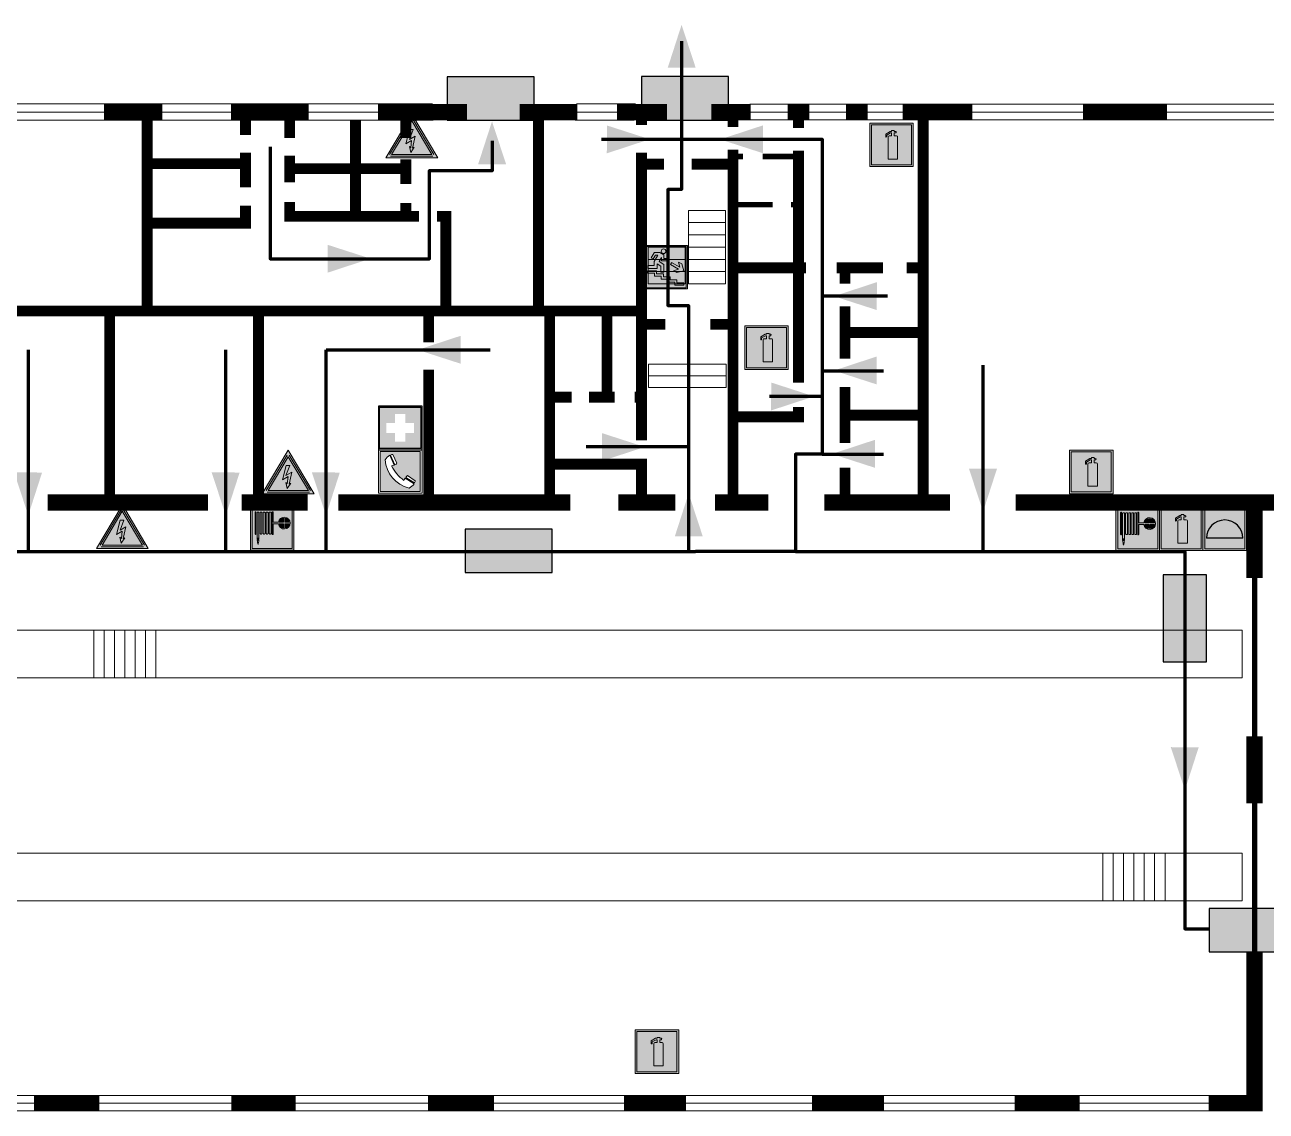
# Model space of a CAD drawing. Header units: millimetres. Extents: x 13114 to 67229, y 22859 to 38520.
# Drawn here: x 33638.7 to 33867, y 25494.8 to 25694.6 of the extents above; entities that cross this region are included whole.
import ezdxf

# ---------------------------------------------------------------- set-up
doc = ezdxf.new("R2010")
doc.units = ezdxf.units.MM
doc.layers.add('План_Штампы', color=7, linetype='Continuous')

# ---------------------------------------------------------------- blocks, each defined once
blk = doc.blocks.new('A$C7B4425F7')
at = {"true_color": 0xffffff}
blk.add_hatch(color=7, dxfattribs=at).paths.add_polyline_path([(0, 0), (-16, 0), (-16, -8), (0, -8)])
h = blk.add_hatch(color=126)
h.paths.add_polyline_path([(-0.2, -0.2), (-15.8, -0.2), (-15.8, -7.8), (-0.2, -7.8)])
h.paths.add_polyline_path([(-11.76, -2.03), (-11.76, -3.66), (-11.17, -3.66, -0.568275), (-11.17, -6.18), (-12.58, -6.18), (-12.58, -2.03)], flags=16)
h.paths.add_polyline_path([(-13.33, -4.12, -0.495768), (-13.59, -6.18), (-15.03, -6.18), (-15.03, -2.03), (-13.59, -2.03, -0.487973)], flags=16)
h.paths.add_polyline_path([(-10.25, -2.03), (-9.48, -2.03), (-9.48, -6.18), (-10.25, -6.18)], flags=16)
h.paths.add_polyline_path([(-13.84, -3.69), (-14.24, -3.69), (-14.24, -3.03), (-13.9, -3.03, -0.692621)], flags=0)
h.paths.add_polyline_path([(-9.15, -2.03), (-8.4, -2.03), (-8.04, -3.07), (-7.68, -2.03), (-6.93, -2.03), (-7.64, -4.1), (-6.93, -6.18), (-7.68, -6.18), (-8.04, -5.14), (-8.4, -6.18), (-9.15, -6.18), (-8.44, -4.1)], flags=16)
h.paths.add_polyline_path([(-11.76, -4.46), (-11.42, -4.46, -0.692621), (-11.36, -5.12), (-11.76, -5.12)], flags=0)
h.paths.add_polyline_path([(-13.9, -5.2), (-14.24, -5.2), (-14.24, -4.55), (-13.84, -4.55, -0.708038)], flags=0)
edge = h.paths.add_edge_path(flags=16)
edge.add_ellipse((-5.51, -4.08), major_axis=(0, 2.05), ratio=0.586184, start_angle=0, end_angle=360)
edge = h.paths.add_edge_path(flags=0)
edge.add_ellipse((-5.51, -4.08), major_axis=(0, 1.14), ratio=0.454828, start_angle=0, end_angle=360)
h.paths.add_polyline_path([(-4.13, -4.96, 0.377264), (-3.48, -4.52, 0.0555), (-3.16, -2.03), (-1.66, -2.03), (-1.66, -4.96), (-0.96, -4.96), (-0.96, -7.01), (-1.75, -7.01), (-1.75, -6.18), (-3.3, -6.18), (-3.3, -7.02), (-4.13, -7.02)], flags=16)
h.paths.add_polyline_path([(-2.73, -2.91), (-2.28, -2.91), (-2.28, -4.96), (-3.05, -4.96, 0.079136)], flags=0)
at = {"color": 126}
blk.add_lwpolyline([(-16, -8), (0, -8), (0, 0), (-16, 0)], close=True, dxfattribs=at)
blk = doc.blocks.new('вниз')
at = {"lineweight": 0, "true_color": 0xffffff}
h = blk.add_hatch(color=7, dxfattribs=at)
h.dxf.hatch_style = 1
h.paths.add_polyline_path([(40994.51, -4472.22), (40986.51, -4472.22), (40986.51, -4480.22), (40994.51, -4480.22)])
h.paths.add_polyline_path([(40994.31, -4472.42), (40994.31, -4480.01), (40986.71, -4480.01), (40986.71, -4472.42)], flags=16)
h.paths.add_polyline_path([(40988.43, -4473.53), (40989.43, -4473.53), (40990.19, -4473.96), (40990.19, -4474.6), (40991, -4474.6), (40991, -4475.06), (40989.73, -4475.06), (40989.73, -4474.46), (40989.3, -4475.18), (40990.17, -4475.7), (40990.17, -4477.11), (40989.63, -4477.11), (40989.63, -4476.01), (40988.94, -4475.59), (40988.94, -4476.46), (40988.94, -4476.46), (40987.47, -4476.46), (40987.26, -4476.46), (40987.26, -4475.92), (40988.4, -4475.92), (40988.4, -4475.2), (40989.1, -4473.99), (40988.66, -4473.99), (40988.24, -4474.7), (40987.86, -4474.47), (40988.41, -4473.56)], flags=0)
h.paths.add_polyline_path([(40990.55, -4473.29, -1), (40989.69, -4473.29, -1)], flags=0)
h.paths.add_polyline_path([(40988.85, -4476.89), (40988.85, -4477.43), (40990.1, -4477.43), (40990.1, -4477.99), (40991.34, -4477.99), (40991.34, -4478.54), (40992.59, -4478.54), (40992.59, -4479.09), (40993.83, -4479.09), (40993.83, -4479.52), (40992.17, -4479.52), (40992.17, -4478.97), (40990.91, -4478.97), (40990.91, -4478.41), (40989.68, -4478.41), (40989.68, -4477.86), (40988.43, -4477.86), (40988.43, -4477.31), (40987.6, -4477.31), (40987.18, -4477.31), (40987.18, -4476.89)], flags=0)
h.paths.add_polyline_path([(40991.61, -4475.33), (40993.12, -4476.2), (40992.9, -4475.27), (40993.48, -4475.6), (40993.83, -4476.88), (40992.56, -4477.22), (40991.97, -4476.88), (40992.9, -4476.61), (40991.38, -4475.74), (40991.58, -4475.39)], flags=0)
h.paths.add_polyline_path([(40990.19, -4473.96), (40989.43, -4473.53), (40988.43, -4473.53), (40988.41, -4473.56), (40987.86, -4474.47), (40988.24, -4474.7), (40988.66, -4473.99), (40989.1, -4473.99), (40988.4, -4475.2), (40988.4, -4475.92), (40987.26, -4475.92), (40987.26, -4476.46), (40987.47, -4476.46), (40988.94, -4476.46), (40988.94, -4476.27), (40988.94, -4475.59), (40989.63, -4476.01), (40989.63, -4477.11), (40990.17, -4477.11), (40990.17, -4475.7), (40989.3, -4475.18), (40989.73, -4474.46), (40989.73, -4475.06), (40991, -4475.06), (40991, -4474.6), (40990.19, -4474.6)], flags=0)
h.paths.add_polyline_path([(40990.55, -4473.29, 1), (40989.69, -4473.29, 1)], flags=0)
h.paths.add_polyline_path([(40991.61, -4475.33), (40991.58, -4475.39), (40991.38, -4475.74), (40992.9, -4476.61), (40991.97, -4476.88), (40992.56, -4477.22), (40993.83, -4476.88), (40993.48, -4475.6), (40992.9, -4475.27), (40993.12, -4476.2)], flags=0)
h.paths.add_polyline_path([(40990.1, -4477.43), (40988.85, -4477.43), (40988.85, -4476.89), (40987.18, -4476.89), (40987.18, -4477.31), (40987.6, -4477.31), (40988.43, -4477.31), (40988.43, -4477.86), (40989.68, -4477.86), (40989.68, -4478.41), (40990.91, -4478.41), (40990.91, -4478.97), (40992.17, -4478.97), (40992.17, -4479.52), (40993.83, -4479.52), (40993.83, -4479.09), (40992.59, -4479.09), (40992.59, -4478.54), (40991.34, -4478.54), (40991.34, -4477.99), (40990.1, -4477.99)], flags=0)
at = {"lineweight": 0}
h = blk.add_hatch(color=126, dxfattribs=at)
h.dxf.hatch_style = 1
h.paths.add_polyline_path([(40994.31, -4472.42), (40986.71, -4472.42), (40986.71, -4480.01), (40994.31, -4480.01)])
h.paths.add_polyline_path([(40988.43, -4473.53), (40989.43, -4473.53), (40990.19, -4473.96), (40990.19, -4474.6), (40991, -4474.6), (40991, -4475.06), (40989.73, -4475.06), (40989.73, -4474.46), (40989.3, -4475.18), (40990.17, -4475.7), (40990.17, -4477.11), (40989.63, -4477.11), (40989.63, -4476.01), (40988.94, -4475.59), (40988.94, -4476.46), (40988.94, -4476.46), (40987.47, -4476.46), (40987.26, -4476.46), (40987.26, -4475.92), (40988.4, -4475.92), (40988.4, -4475.2), (40989.1, -4473.99), (40988.66, -4473.99), (40988.24, -4474.7), (40987.86, -4474.47), (40988.41, -4473.56)], flags=16)
h.paths.add_polyline_path([(40990.55, -4473.29, -1), (40989.69, -4473.29, -1)], flags=16)
h.paths.add_polyline_path([(40988.85, -4476.89), (40988.85, -4477.43), (40990.1, -4477.43), (40990.1, -4477.99), (40991.34, -4477.99), (40991.34, -4478.54), (40992.59, -4478.54), (40992.59, -4479.09), (40993.83, -4479.09), (40993.83, -4479.52), (40992.17, -4479.52), (40992.17, -4478.97), (40990.91, -4478.97), (40990.91, -4478.41), (40989.68, -4478.41), (40989.68, -4477.86), (40988.43, -4477.86), (40988.43, -4477.31), (40987.6, -4477.31), (40987.18, -4477.31), (40987.18, -4476.89)], flags=16)
h.paths.add_polyline_path([(40991.61, -4475.33), (40993.12, -4476.2), (40992.9, -4475.27), (40993.48, -4475.6), (40993.83, -4476.88), (40992.56, -4477.22), (40991.97, -4476.88), (40992.9, -4476.61), (40991.38, -4475.74), (40991.58, -4475.39)], flags=16)
at = {"lineweight": 0, "true_color": 0xffffff}
h = blk.add_hatch(color=7, dxfattribs=at)
h.dxf.hatch_style = 1
h.paths.add_polyline_path([(40989.73, -4474.46), (40989.73, -4475.06), (40991, -4475.06), (40991, -4474.6), (40990.19, -4474.6), (40990.19, -4473.96), (40989.43, -4473.53), (40988.43, -4473.53), (40988.41, -4473.56), (40987.86, -4474.47), (40988.24, -4474.7), (40988.66, -4473.99), (40989.1, -4473.99), (40988.4, -4475.2), (40988.4, -4475.92), (40987.26, -4475.92), (40987.26, -4476.46), (40987.47, -4476.46), (40988.94, -4476.46), (40988.94, -4475.59), (40989.63, -4476.01), (40989.63, -4477.11), (40990.17, -4477.11), (40990.17, -4475.7), (40989.3, -4475.18)])
h.paths.add_polyline_path([(40989.69, -4473.29, 1), (40990.55, -4473.29, 1)])
h.paths.add_polyline_path([(40991.61, -4475.33), (40991.58, -4475.39), (40991.38, -4475.74), (40992.9, -4476.61), (40991.97, -4476.88), (40992.56, -4477.22), (40993.83, -4476.88), (40993.48, -4475.6), (40992.9, -4475.27), (40993.12, -4476.2)])
h.paths.add_polyline_path([(40990.1, -4477.43), (40988.85, -4477.43), (40988.85, -4476.89), (40987.18, -4476.89), (40987.18, -4477.31), (40987.6, -4477.31), (40988.43, -4477.31), (40988.43, -4477.86), (40989.68, -4477.86), (40989.68, -4478.41), (40990.91, -4478.41), (40990.91, -4478.97), (40992.17, -4478.97), (40992.17, -4479.52), (40993.83, -4479.52), (40993.83, -4479.09), (40992.59, -4479.09), (40992.59, -4478.54), (40991.34, -4478.54), (40991.34, -4477.99), (40990.1, -4477.99)])
at = {"color": 126, "lineweight": 0}
for points in [[(40986.51, -4472.22), (40994.51, -4472.22), (40994.51, -4480.22), (40986.51, -4480.22)], [(40986.71, -4472.42), (40994.31, -4472.42), (40994.31, -4480.01), (40986.71, -4480.01)]]:
    blk.add_lwpolyline(points, close=True, dxfattribs=at)
for points in [[(40987.47, -4476.46), (40987.26, -4476.46), (40987.26, -4475.92), (40988.4, -4475.92), (40988.4, -4475.2), (40989.1, -4473.99), (40988.66, -4473.99), (40988.24, -4474.7), (40987.86, -4474.47), (40988.41, -4473.56), (40988.43, -4473.53), (40989.43, -4473.53), (40990.19, -4473.96), (40990.19, -4474.6), (40991, -4474.6), (40991, -4475.06), (40989.73, -4475.06), (40989.73, -4474.46), (40989.3, -4475.18), (40990.17, -4475.7), (40990.17, -4477.11), (40989.63, -4477.11), (40989.63, -4476.01), (40988.94, -4475.59), (40988.94, -4476.46)], [(40987.47, -4476.46), (40988.94, -4476.46), (40988.94, -4476.27)], [(40991.58, -4475.39), (40991.38, -4475.74), (40992.9, -4476.61), (40991.97, -4476.88), (40992.56, -4477.22), (40993.83, -4476.88), (40993.48, -4475.6), (40992.9, -4475.27), (40993.12, -4476.2), (40991.61, -4475.33), (40991.58, -4475.39)], [(40987.6, -4477.31), (40987.18, -4477.31), (40987.18, -4476.89), (40988.85, -4476.89), (40988.85, -4477.43), (40990.1, -4477.43), (40990.1, -4477.99), (40991.34, -4477.99), (40991.34, -4478.54), (40992.59, -4478.54), (40992.59, -4479.09), (40993.83, -4479.09), (40993.83, -4479.52), (40992.17, -4479.52), (40992.17, -4478.97), (40990.91, -4478.97), (40990.91, -4478.41), (40989.68, -4478.41), (40989.68, -4477.86), (40988.43, -4477.86), (40988.43, -4477.31), (40987.6, -4477.31)]]:
    blk.add_lwpolyline(points, dxfattribs=at)
blk.add_circle((40990.12, -4473.29), 0.432, dxfattribs=at)
blk = doc.blocks.new('A$C3E6D3DDE')
at = {"lineweight": 5}
h = blk.add_hatch(color=40, dxfattribs=at)
h.paths.add_polyline_path([(24.1, 1.45), (16.46, -11.35), (31.74, -11.35)])
h.paths.add_polyline_path([(24.09, -0.46), (30.03, -10.41), (18.14, -10.41)], flags=16)
h.paths.add_polyline_path([(24.54, -3.08), (23.41, -6.02), (25.13, -5.01), (24.33, -8.5), (24.82, -8.27), (23.79, -9.86), (23.4, -8.04), (23.8, -8.43), (24.04, -6.29), (22.39, -7.25), (23.44, -3.08)], flags=0)
h = blk.add_hatch(color=256, dxfattribs=at)
h.paths.add_polyline_path([(24.37, 0.03, 0.567511), (23.82, 0.03), (17.59, -10.4, 0.582454), (17.86, -10.88), (30.32, -10.88, 0.582149), (30.6, -10.4)])
h.paths.add_polyline_path([(24.09, -0.46), (18.14, -10.41), (30.03, -10.41)], flags=16)
h.paths.add_polyline_path([(24.54, -3.08), (23.41, -6.02), (25.13, -5.01), (24.33, -8.5), (24.82, -8.27), (23.79, -9.86), (23.4, -8.04), (23.8, -8.43), (24.04, -6.29), (22.39, -7.25), (23.44, -3.08)], flags=0)
h = blk.add_hatch(color=40, dxfattribs=at)
h.paths.add_polyline_path([(24.09, -0.46), (18.14, -10.41), (30.03, -10.41)])
h.paths.add_polyline_path([(24.82, -8.27), (23.79, -9.86), (23.4, -8.04), (23.8, -8.43), (24.04, -6.29), (22.39, -7.25), (23.44, -3.08), (24.54, -3.08), (23.41, -6.02), (25.13, -5.01), (24.33, -8.5)], flags=16)
at = {"color": 40, "lineweight": 5}
for p, q in [((16.46, -11.35), (24.1, 1.45)), ((24.1, 1.45), (31.74, -11.35))]:
    blk.add_line(p, q, dxfattribs=at)
at = {"lineweight": 5}
for p, q in [((17.59, -10.4), (23.82, 0.03)), ((24.37, 0.03), (30.6, -10.4)), ((18.14, -10.41), (24.09, -0.46)), ((23.44, -3.08), (22.39, -7.25)), ((23.41, -6.02), (24.54, -3.08)), ((24.54, -3.08), (23.44, -3.08)), ((24.09, -0.46), (30.03, -10.41)), ((22.39, -7.25), (24.04, -6.29)), ((25.13, -5.01), (23.41, -6.02)), ((24.04, -6.29), (23.8, -8.43)), ((24.33, -8.5), (25.13, -5.01)), ((17.86, -10.88), (30.32, -10.88)), ((18.14, -10.41), (30.03, -10.41)), ((23.8, -8.43), (23.4, -8.04)), ((23.4, -8.04), (23.79, -9.86)), ((23.79, -9.86), (24.82, -8.27)), ((24.82, -8.27), (24.33, -8.5))]:
    blk.add_line(p, q, dxfattribs=at)
at = {"color": 50, "lineweight": 5}
blk.add_line((31.74, -11.35), (16.46, -11.35), dxfattribs=at)
blk = doc.blocks.new('A$C37112FD5')
at = {"true_color": 0xf5f5ff}
h = blk.add_hatch(color=7, dxfattribs=at)
h.dxf.hatch_style = 1
h.paths.add_polyline_path([(12.8, -7.4), (0, -7.4), (0, -20.2), (12.8, -20.2)])
h.paths.add_polyline_path([(12.29, -7.91), (12.29, -19.69), (0.51, -19.69), (0.51, -7.91)], flags=16)
h.paths.add_polyline_path([(4.98, -9.04, -0.42597), (5.17, -9.22), (5.17, -12.25), (5.17, -15.29, -0.432244), (4.98, -15.47), (4.83, -15.47, -0.42597), (4.64, -15.29), (4.64, -12.25), (4.64, -9.22, -0.432244), (4.83, -9.04)], flags=0)
h.paths.add_polyline_path([(4.28, -9.22), (4.28, -12.25), (4.28, -15.29, -0.432244), (4.09, -15.47), (3.94, -15.47, -0.42597), (3.75, -15.29), (3.75, -12.25), (3.75, -9.22, -0.432244), (3.94, -9.04), (4.09, -9.04, -0.42597)], flags=0)
h.paths.add_polyline_path([(5.72, -9.04), (5.87, -9.04, -0.42597), (6.06, -9.22), (6.06, -12.25), (6.06, -15.29, -0.432244), (5.87, -15.47), (5.72, -15.47, -0.42597), (5.53, -15.29), (5.53, -12.25), (5.53, -9.22, -0.432244)], flags=0)
h.paths.add_polyline_path([(6.42, -8.9), (6.5, -8.9, -0.42597), (6.69, -9.08), (6.69, -12.03), (8.21, -12.03, -15.824349), (8.21, -12.47), (6.69, -12.47), (6.69, -15.42, -0.432244), (6.5, -15.6), (6.42, -15.6)], flags=0)
h.paths.add_polyline_path([(3.39, -9.22), (3.39, -12.25), (3.39, -15.29, -0.432244), (3.2, -15.47), (3.05, -15.47, -0.42597), (2.85, -15.29), (2.85, -12.25), (2.85, -9.22, -0.432244), (3.05, -9.04), (3.2, -9.04, -0.42597)], flags=0)
h.paths.add_polyline_path([(2.5, -9.22), (2.5, -16.71), (1.96, -16.71), (1.96, -9.22, -0.432244), (2.15, -9.04), (2.31, -9.04, -0.42597)], flags=0)
h.paths.add_polyline_path([(1.61, -8.9), (1.61, -15.6), (1.57, -15.6, -0.42597), (1.37, -15.42), (1.37, -12.03), (1.37, -9.09, -0.432244), (1.57, -8.9)], flags=0)
h.paths.add_polyline_path([(9.76, -10.81), (9.76, -12.03), (8.49, -12.03, -0.336371)], flags=0)
h.paths.add_polyline_path([(8.49, -12.47), (9.76, -12.47), (9.76, -13.7, -0.336371)], flags=0)
h.paths.add_polyline_path([(10.11, -10.81, -0.336371), (11.38, -12.03), (10.11, -12.03)], flags=0)
h.paths.add_polyline_path([(10.11, -12.47), (11.38, -12.47, -0.336371), (10.11, -13.7)], flags=0)
h.paths.add_polyline_path([(2.5, -16.84), (2.5, -17.05), (1.97, -17.05), (1.97, -16.84)], flags=0)
h.paths.add_polyline_path([(2.5, -17.24, -0.033778), (2.24, -18.6, -0.033778), (1.97, -17.24)], flags=0)
h = blk.add_hatch(color=242)
h.dxf.hatch_style = 1
h.paths.add_polyline_path([(12.29, -7.91), (0.51, -7.91), (0.51, -19.69), (12.29, -19.69)])
h.paths.add_polyline_path([(6.42, -15.6), (6.42, -8.9), (6.5, -8.9, -0.42597), (6.69, -9.08), (6.69, -12.03), (8.21, -12.03, -15.824349), (8.21, -12.47), (6.69, -12.47), (6.69, -15.42, -0.432244), (6.5, -15.6)], flags=16)
h.paths.add_polyline_path([(5.87, -15.47), (5.72, -15.47, -0.42597), (5.53, -15.29), (5.53, -12.25), (5.53, -9.22, -0.432244), (5.72, -9.04), (5.87, -9.04, -0.42597), (6.06, -9.22), (6.06, -12.25), (6.06, -15.29, -0.432244)], flags=16)
h.paths.add_polyline_path([(4.98, -15.47), (4.83, -15.47, -0.42597), (4.64, -15.29), (4.64, -12.25), (4.64, -9.22, -0.432244), (4.83, -9.04), (4.98, -9.04, -0.42597), (5.17, -9.22), (5.17, -12.25), (5.17, -15.29, -0.432244)], flags=16)
h.paths.add_polyline_path([(4.09, -15.47), (3.94, -15.47, -0.42597), (3.75, -15.29), (3.75, -12.25), (3.75, -9.22, -0.432244), (3.94, -9.04), (4.09, -9.04, -0.42597), (4.28, -9.22), (4.28, -12.25), (4.28, -15.29, -0.432244)], flags=16)
h.paths.add_polyline_path([(3.2, -15.47), (3.05, -15.47, -0.42597), (2.85, -15.29), (2.85, -12.25), (2.85, -9.22, -0.432244), (3.05, -9.04), (3.2, -9.04, -0.42597), (3.39, -9.22), (3.39, -12.25), (3.39, -15.29, -0.432244)], flags=16)
h.paths.add_polyline_path([(2.5, -17.05), (1.97, -17.05), (1.97, -16.84), (2.5, -16.84)], flags=16)
h.paths.add_polyline_path([(2.5, -17.24, -0.033778), (2.24, -18.6, -0.033778), (1.97, -17.24)], flags=16)
h.paths.add_polyline_path([(2.5, -16.71), (1.96, -16.71), (1.96, -9.22, -0.432244), (2.15, -9.04), (2.31, -9.04, -0.42597), (2.5, -9.22)], flags=16)
h.paths.add_polyline_path([(1.61, -15.6), (1.57, -15.6, -0.42597), (1.37, -15.42), (1.37, -12.03), (1.37, -9.09, -0.432244), (1.57, -8.9), (1.61, -8.9)], flags=16)
h.paths.add_polyline_path([(8.49, -12.47), (9.76, -12.47), (9.76, -13.7, -0.336371)], flags=0)
h.paths.add_polyline_path([(10.11, -13.7), (10.11, -12.47), (11.38, -12.47, -0.336371)], flags=0)
h.paths.add_polyline_path([(8.49, -12.03, -0.336371), (9.76, -10.81), (9.76, -12.03)], flags=0)
h.paths.add_polyline_path([(10.11, -12.03), (10.11, -10.81, -0.336371), (11.38, -12.03)], flags=0)
h = blk.add_hatch(color=7, dxfattribs=at)
h.dxf.hatch_style = 1
h.paths.add_polyline_path([(1.61, -8.9), (1.57, -8.9, 0.432244), (1.37, -9.09), (1.37, -12.03), (1.37, -15.42, 0.42597), (1.57, -15.6), (1.61, -15.6)])
h.paths.add_polyline_path([(2.5, -9.22, 0.42597), (2.31, -9.04), (2.15, -9.04, 0.432244), (1.96, -9.22), (1.96, -16.71), (2.5, -16.71)])
h.paths.add_polyline_path([(2.5, -16.84), (1.97, -16.84), (1.97, -17.05), (2.5, -17.05)])
h.paths.add_polyline_path([(2.5, -17.24), (1.97, -17.24, 0.033778), (2.24, -18.6, 0.033778)])
h.paths.add_polyline_path([(3.39, -12.25), (3.39, -9.22, 0.42597), (3.2, -9.04), (3.05, -9.04, 0.432244), (2.85, -9.22), (2.85, -12.25), (2.85, -15.29, 0.42597), (3.05, -15.47), (3.2, -15.47, 0.432244), (3.39, -15.29)])
h.paths.add_polyline_path([(4.28, -12.25), (4.28, -9.22, 0.42597), (4.09, -9.04), (3.94, -9.04, 0.432244), (3.75, -9.22), (3.75, -12.25), (3.75, -15.29, 0.42597), (3.94, -15.47), (4.09, -15.47, 0.432244), (4.28, -15.29)])
h.paths.add_polyline_path([(5.17, -12.25), (5.17, -9.22, 0.42597), (4.98, -9.04), (4.83, -9.04, 0.432244), (4.64, -9.22), (4.64, -12.25), (4.64, -15.29, 0.42597), (4.83, -15.47), (4.98, -15.47, 0.432244), (5.17, -15.29)])
h.paths.add_polyline_path([(6.06, -12.25), (6.06, -9.22, 0.42597), (5.87, -9.04), (5.72, -9.04, 0.432244), (5.53, -9.22), (5.53, -12.25), (5.53, -15.29, 0.42597), (5.72, -15.47), (5.87, -15.47, 0.432244), (6.06, -15.29)])
h.paths.add_polyline_path([(6.69, -12.47), (8.21, -12.47, 15.824349), (8.21, -12.03), (6.69, -12.03), (6.69, -9.08, 0.42597), (6.5, -8.9), (6.42, -8.9), (6.42, -15.6), (6.5, -15.6, 0.432244), (6.69, -15.42)])
h.paths.add_polyline_path([(8.49, -12.47), (9.76, -12.47), (9.76, -13.7, -0.336371)], flags=16)
h.paths.add_polyline_path([(8.49, -12.03, -0.336371), (9.76, -10.81), (9.76, -12.03)], flags=16)
h.paths.add_polyline_path([(10.11, -12.47), (11.38, -12.47, -0.336371), (10.11, -13.7)], flags=16)
h.paths.add_polyline_path([(10.11, -12.03), (10.11, -10.81, -0.336371), (11.38, -12.03)], flags=16)
h = blk.add_hatch(color=242)
h.dxf.hatch_style = 1
h.paths.add_polyline_path([(9.76, -10.81, 0.336371), (8.49, -12.03), (9.76, -12.03)])
h.paths.add_polyline_path([(10.11, -10.81), (10.11, -12.03), (11.38, -12.03, 0.336371)])
h.paths.add_polyline_path([(11.38, -12.47), (10.11, -12.47), (10.11, -13.7, 0.336371)])
h.paths.add_polyline_path([(9.76, -12.47), (8.49, -12.47, 0.336371), (9.76, -13.7)])
at = {"color": 242, "lineweight": 5}
for p, q in [((0, -20.2), (0, -7.4)), ((0, -7.4), (12.8, -7.4)), ((1.37, -12.03), (1.37, -9.08)), ((1.57, -8.9), (1.61, -8.9)), ((1.61, -8.9), (1.61, -15.6)), ((1.96, -16.71), (1.96, -9.22)), ((2.15, -9.04), (2.31, -9.04)), ((2.5, -16.71), (2.5, -9.22)), ((2.85, -12.25), (2.85, -9.22)), ((3.05, -9.04), (3.2, -9.04)), ((3.39, -12.25), (3.39, -9.22)), ((3.75, -12.25), (3.75, -9.22)), ((3.94, -9.04), (4.09, -9.04)), ((4.28, -12.25), (4.28, -9.22)), ((4.64, -12.25), (4.64, -9.22)), ((4.83, -9.04), (4.98, -9.04)), ((5.17, -12.25), (5.17, -9.22)), ((5.53, -12.25), (5.53, -9.22)), ((5.72, -9.04), (5.87, -9.04)), ((6.06, -12.25), (6.06, -9.22)), ((6.42, -8.9), (6.42, -15.6)), ((6.5, -8.9), (6.42, -8.9)), ((6.69, -12.03), (6.69, -9.08)), ((9.76, -10.81), (9.76, -12.03)), ((10.11, -10.81), (10.11, -12.03)), ((12.8, -20.2), (12.8, -7.4)), ((1.37, -12.03), (1.37, -15.42)), ((2.85, -12.25), (2.85, -15.29)), ((3.39, -12.25), (3.39, -15.29)), ((3.75, -12.25), (3.75, -15.29)), ((4.28, -12.25), (4.28, -15.29)), ((4.64, -12.25), (4.64, -15.29)), ((5.17, -12.25), (5.17, -15.29)), ((5.53, -12.25), (5.53, -15.29)), ((6.06, -12.25), (6.06, -15.29)), ((8.21, -12.03), (6.69, -12.03)), ((8.21, -12.47), (6.69, -12.47)), ((6.69, -12.47), (6.69, -15.42)), ((9.76, -12.03), (8.49, -12.03)), ((9.76, -12.47), (8.49, -12.47)), ((9.76, -12.47), (9.76, -13.7)), ((11.38, -12.03), (10.11, -12.03)), ((11.38, -12.47), (10.11, -12.47)), ((10.11, -12.47), (10.11, -13.7)), ((1.57, -15.6), (1.61, -15.6)), ((1.96, -16.71), (2.5, -16.71)), ((1.97, -16.84), (2.5, -16.84)), ((1.97, -17.05), (1.97, -16.84)), ((2.5, -17.05), (1.97, -17.05)), ((1.97, -17.24), (2.5, -17.24)), ((2.5, -16.84), (2.5, -17.05)), ((3.05, -15.47), (3.2, -15.47)), ((3.94, -15.47), (4.09, -15.47)), ((4.83, -15.47), (4.98, -15.47)), ((5.72, -15.47), (5.87, -15.47)), ((6.42, -15.6), (6.5, -15.6)), ((0, -20.2), (12.8, -20.2))]:
    blk.add_line(p, q, dxfattribs=at)
blk.add_lwpolyline([(0.51, -7.91), (12.29, -7.91), (12.29, -19.69), (0.51, -19.69)], close=True, dxfattribs=at)
for centre, radius, start, end in [((1.56, -9.09), 0.182, 87.1027, 180.6071), ((2.15, -9.22), 0.182, 87.1027, 180.6071), ((2.32, -9.22), 0.182, 359.3929, 92.8973), ((3.04, -9.22), 0.182, 87.1027, 180.6071), ((3.21, -9.22), 0.182, 359.3929, 92.8973), ((3.93, -9.22), 0.182, 87.1027, 180.6071), ((4.1, -9.22), 0.182, 359.3929, 92.8973), ((4.82, -9.22), 0.182, 87.1027, 180.6071), ((4.99, -9.22), 0.182, 359.3929, 92.8973), ((5.71, -9.22), 0.182, 87.1027, 180.6071), ((5.88, -9.22), 0.182, 359.3929, 92.8973), ((6.51, -9.09), 0.182, 359.3929, 92.8973), ((9.93, -12.25), 1.74, 187.2319, 172.7681), ((9.93, -12.25), 1.46, 96.9927, 171.3585), ((9.93, -12.25), 1.46, 8.6415, 83.0073), ((9.93, -12.25), 1.46, 188.6415, 263.0073), ((9.93, -12.25), 1.46, 276.9927, 351.3585), ((1.56, -15.42), 0.182, 179.3929, 272.8973), ((12.17, -15.98), 10.27, 187.041, 194.7793), ((-7.7, -15.98), 10.27, 345.2207, 352.959), ((3.04, -15.29), 0.182, 179.3929, 272.8973), ((3.21, -15.29), 0.182, 267.1027, 0.6071), ((3.93, -15.29), 0.182, 179.3929, 272.8973), ((4.1, -15.29), 0.182, 267.1027, 0.6071), ((4.82, -15.29), 0.182, 179.3929, 272.8973), ((4.99, -15.29), 0.182, 267.1027, 0.6071), ((5.71, -15.29), 0.182, 179.3929, 272.8973), ((5.88, -15.29), 0.182, 267.1027, 0.6071), ((6.51, -15.42), 0.182, 267.1027, 0.6071)]:
    blk.add_arc(centre, radius, start, end, dxfattribs=at)
blk = doc.blocks.new('A$C456E1F9C')
at = {"lineweight": 5}
h = blk.add_hatch(color=242, dxfattribs=at)
h.paths.add_polyline_path([(0.51, -1.47), (0.51, -13.26), (12.29, -13.26), (12.29, -1.47)])
h.paths.add_polyline_path([(5.42, -4.95, -0.254479), (4.78, -5.4), (3.52, -2.53, -0.209735), (4.23, -2.4)], flags=16)
h.paths.add_polyline_path([(8.53, -8.6), (10.87, -10.17), (10.54, -10.76), (8.03, -9.13, -0.192251)], flags=16)
h.paths.add_polyline_path([(4.61, -5.49, 0.005518), (3.87, -5.72, 0.128647), (7.49, -10.01, 0.00809), (7.83, -9.33), (10.47, -10.97, -0.16736), (8.99, -12.25, -0.327862), (1.95, -3.95, -0.166952), (3.36, -2.62)], flags=16)
at = {"color": 242, "lineweight": 5}
for p, q in [((0, -13.77), (0, -0.97)), ((12.8, -0.97), (0, -0.97)), ((4.61, -5.49), (3.36, -2.62)), ((3.52, -2.53), (4.78, -5.4)), ((4.23, -2.4), (5.42, -4.95)), ((12.8, -13.77), (12.8, -0.97)), ((7.83, -9.33), (10.47, -10.97)), ((8.03, -9.13), (10.54, -10.76)), ((10.81, -10.12), (8.53, -8.6)), ((10.54, -10.76), (10.8, -10.3)), ((10.8, -10.3), (10.81, -10.12)), ((0, -13.77), (12.8, -13.77))]:
    blk.add_line(p, q, dxfattribs=at)
blk.add_lwpolyline([(0.51, -1.47), (12.29, -1.47), (12.29, -13.26), (0.51, -13.26)], close=True, dxfattribs=at)
for centre, radius, start, end in [((4.59, -5.34), 2.99, 114.2845, 152.1974), ((4.02, -3.27), 0.891, 76.3284, 123.7092), ((11.12, -3.31), 9.19, 183.9915, 256.6009), ((14.98, -39.1), 35.17, 107.1487, 108.4135), ((13.86, -0.94), 11.08, 205.5536, 234.8762), ((4.68, -4.59), 0.824, 276.9621, 334.0723), ((-13.31, 0.8), 23.44, 332.5487, 334.4027), ((8.94, -9.5), 0.989, 114.4092, 157.9388), ((7.87, -9.46), 3, 291.9291, 329.9329)]:
    blk.add_arc(centre, radius, start, end, dxfattribs=at)
blk = doc.blocks.new('A$C18900ED3')
h = blk.add_hatch(color=126)
h.paths.add_polyline_path([(-0.18, -0.18), (-7.02, -0.18), (-7.02, -7.02), (-0.18, -7.02)])
h.paths.add_polyline_path([(-5.89, -4.46), (-5.89, -2.77), (-4.46, -2.77), (-4.46, -1.31), (-2.77, -1.31), (-2.77, -2.77), (-1.33, -2.77), (-1.33, -4.46), (-2.77, -4.46), (-2.77, -5.89), (-4.46, -5.89), (-4.46, -4.46)], flags=16)
at = {"color": 126}
for p, q in [((-7.2, 0), (-7.2, -7.2)), ((0, 0), (-7.2, 0)), ((0, -7.2), (0, 0)), ((-7.02, -7.02), (-7.02, -0.18)), ((-7.02, -0.18), (-0.18, -0.18)), ((-0.18, -0.18), (-0.18, -7.02)), ((-7.2, -7.2), (0, -7.2)), ((-0.18, -7.02), (-7.02, -7.02))]:
    blk.add_line(p, q, dxfattribs=at)
blk = doc.blocks.new('A$C3AD82952')
at = {"true_color": 0xf5f5ff}
h = blk.add_hatch(color=7, dxfattribs=at)
h.dxf.hatch_style = 1
h.paths.add_polyline_path([(8.21, 8.73, 0.414214), (7.89, 9.05), (7.22, 9.05), (7.22, 9.92), (7.59, 9.92, 1), (7.57, 10.36), (7.22, 10.36), (7.22, 10.6), (6.43, 10.6), (6.43, 10.36), (6.01, 10.36), (4.74, 9.59), (4.74, 8.69), (4.98, 8.73), (4.98, 9.26), (6.12, 9.91), (6.43, 9.91), (6.43, 9.05), (5.76, 9.05, 0.414214), (5.44, 8.73), (5.44, 2.2), (8.21, 2.2)], flags=0)
h.paths.add_polyline_path([(12.8, 12.8), (0, 12.8), (0, 0), (12.8, 0)])
h.paths.add_polyline_path([(0.51, 12.29), (12.29, 12.29), (12.29, 0.51), (0.51, 0.51)], flags=16)
h.paths.add_polyline_path([(4.74, 9.59), (6.01, 10.36), (6.43, 10.36), (6.43, 10.6), (7.22, 10.6), (7.22, 10.36), (7.59, 10.36, -0.94586), (7.59, 9.92), (7.22, 9.92), (7.22, 9.05), (7.89, 9.05, -0.414214), (8.21, 8.73), (8.21, 2.2), (5.44, 2.2), (5.44, 8.73, -0.414214), (5.76, 9.05), (6.43, 9.05), (6.43, 9.91), (6.12, 9.91), (4.98, 9.26), (4.98, 8.73), (4.74, 8.69)], flags=0)
h = blk.add_hatch(color=242)
h.dxf.hatch_style = 1
h.paths.add_polyline_path([(12.29, 12.29), (0.51, 12.29), (0.51, 0.51), (12.29, 0.51)])
h.paths.add_polyline_path([(4.74, 8.69), (4.74, 9.59), (6.01, 10.36), (6.43, 10.36), (6.43, 10.6), (7.22, 10.6), (7.22, 10.36), (7.59, 10.36, -0.94586), (7.59, 9.92), (7.22, 9.92), (7.22, 9.05), (7.89, 9.05, -0.414214), (8.21, 8.73), (8.21, 2.2), (5.44, 2.2), (5.44, 8.73, -0.414214), (5.76, 9.05), (6.43, 9.05), (6.43, 9.91), (6.12, 9.91), (4.98, 9.26), (4.98, 8.73)], flags=16)
h = blk.add_hatch(color=7, dxfattribs=at)
h.dxf.hatch_style = 1
h.paths.add_polyline_path([(8.21, 8.73, 0.414214), (7.89, 9.05), (7.22, 9.05), (7.22, 9.92), (7.59, 9.92, 1), (7.57, 10.36), (7.22, 10.36), (7.22, 10.6), (6.43, 10.6), (6.43, 10.36), (6.01, 10.36), (4.74, 9.59), (4.74, 8.69), (4.98, 8.73), (4.98, 9.26), (6.12, 9.91), (6.43, 9.91), (6.43, 9.05), (5.76, 9.05, 0.414214), (5.44, 8.73), (5.44, 2.2), (8.21, 2.2)])
at = {"color": 242, "lineweight": 5}
for p, q in [((0, 0), (0, 12.8)), ((0, 12.8), (12.8, 12.8)), ((12.8, 0), (12.8, 12.8)), ((6.01, 10.36), (4.74, 9.59)), ((4.74, 9.59), (4.74, 8.69)), ((4.74, 8.69), (4.98, 8.73)), ((4.98, 9.26), (6.12, 9.91)), ((4.98, 8.73), (4.98, 9.26)), ((5.44, 2.2), (5.44, 8.73)), ((5.76, 9.05), (6.43, 9.05)), ((6.01, 10.36), (6.43, 10.36)), ((6.12, 9.91), (6.43, 9.91)), ((7.22, 10.6), (6.43, 10.6)), ((6.43, 10.6), (6.43, 10.36)), ((6.43, 9.91), (6.43, 9.05)), ((7.22, 10.36), (7.22, 10.6)), ((7.59, 10.36), (7.22, 10.36)), ((7.22, 9.05), (7.22, 9.92)), ((7.59, 9.92), (7.22, 9.92)), ((7.89, 9.05), (7.22, 9.05)), ((8.21, 2.2), (8.21, 8.73)), ((0, 0), (12.8, 0)), ((5.44, 2.2), (8.21, 2.2))]:
    blk.add_line(p, q, dxfattribs=at)
blk.add_lwpolyline([(0.51, 12.29), (12.29, 12.29), (12.29, 0.51), (0.51, 0.51)], close=True, dxfattribs=at)
for centre, radius, start, end in [((5.76, 8.73), 0.32, 90, 180), ((7.58, 10.14), 0.223, 273.1875, 86.8125), ((7.89, 8.73), 0.32, 0, 90)]:
    blk.add_arc(centre, radius, start, end, dxfattribs=at)
blk = doc.blocks.new('A$C1E1F2D43')
at = {"true_color": 0xffffff}
blk.add_hatch(color=7, dxfattribs=at).paths.add_polyline_path([(8, 0), (0, 0), (0, -8), (8, -8)])
h = blk.add_hatch(color=242)
h.paths.add_polyline_path([(0.32, -0.32), (0.32, -7.68), (7.68, -7.68), (7.68, -0.32)])
h.paths.add_polyline_path([(7.35, -5.71), (0.65, -5.71, -1)], flags=16)
at = {"color": 242, "lineweight": 5}
for p, q in [((0, 0), (8, 0)), ((0, -8), (0, 0)), ((0, 0), (8, 0)), ((8, -8), (8, 0)), ((0, -8), (8, -8))]:
    blk.add_line(p, q, dxfattribs=at)
at = {"color": 242}
blk.add_line((7.35, -5.71), (0.65, -5.71), dxfattribs=at)
at = {"color": 242, "lineweight": 5}
blk.add_lwpolyline([(0.32, -0.32), (7.68, -0.32), (7.68, -7.68), (0.32, -7.68)], close=True, dxfattribs=at)
at = {"color": 242}
blk.add_arc((4, -5.71), 3.35, 0, 180, dxfattribs=at)
blk = doc.blocks.new('A$C32E8229D')
at = {"true_color": 0xffffff}
blk.add_hatch(color=7, dxfattribs=at).paths.add_polyline_path([(0, 0), (0, -8), (16, -8), (16, 0)])
h = blk.add_hatch(color=126)
h.paths.add_polyline_path([(0.2, -0.2), (15.8, -0.2), (15.8, -7.8), (0.2, -7.8)])
h.paths.add_polyline_path([(13.49, -2.05), (12.08, -2.05), (11.37, -2.63, 0.162397), (11.29, -2.84), (11.29, -3.63), (10.35, -3.63), (10.35, -4.05), (11.68, -4.05), (11.68, -3.48), (12.26, -4.28), (11.29, -5.1), (11.29, -6.78), (11.85, -6.78), (11.85, -5.44), (12.8, -4.64), (12.8, -5.94), (14.46, -5.94), (14.46, -5.39), (13.45, -5.39), (13.45, -3.97), (12.46, -2.59), (13.15, -2.59), (13.69, -3.34), (14.18, -3)], flags=16)
h.paths.add_polyline_path([(10.74, -1.82, 1), (11.8, -1.82, 1)], flags=16)
h.paths.add_polyline_path([(9.39, -3.59), (5.99, -3.59), (6.56, -3.03), (5.91, -3.03), (5.1, -3.83), (5.91, -4.64), (6.56, -4.64), (5.99, -4.09), (9.39, -4.09)], flags=16)
h.paths.add_polyline_path([(4.29, -1.08), (1.72, -1.08), (1.72, -6.6), (4.29, -6.6)], flags=16)
at = {"color": 126}
blk.add_lwpolyline([(16, -8), (0, -8), (0, 0), (16, 0)], close=True, dxfattribs=at)

msp = doc.modelspace()

# ---------------------------------------------------------------- linework, layer by layer
at = {"color": 126, "lineweight": 100, "true_color": 0x008754}
for points in [[(33759.5, 25691.57), (33759.5, 25673.51)], [(33744.77, 25673.51), (33785.32, 25673.51), (33785.32, 25644.69), (33797.36, 25644.69)], [(33759.5, 25673.51), (33759.5, 25664.26), (33756.98, 25664.26), (33756.98, 25642.93), (33760.75, 25642.93), (33760.75, 25597.71)], [(33683.83, 25672.11), (33683.83, 25651.52), (33713.15, 25651.52), (33713.15, 25667.77), (33724.74, 25667.77), (33724.74, 25673.22)], [(33785.32, 25644.69), (33785.32, 25630.94), (33796.63, 25630.94)], [(33639.4, 25597.71), (33639.4, 25628.85), (33639.4, 25634.81)], [(33675.72, 25597.71), (33675.72, 25628.85), (33675.72, 25634.81)], [(33694.15, 25597.71), (33694.15, 25628.85), (33694.15, 25634.81)], [(33694.15, 25634.81), (33724.31, 25634.81)], [(33785.32, 25630.94), (33785.32, 25626.19), (33775.69, 25626.19)], [(33785.32, 25615.61), (33780.44, 25615.61), (33780.44, 25597.71), (33814.96, 25597.71), (33814.96, 25631.98)], [(33785.32, 25626.19), (33785.32, 25615.61), (33796.63, 25615.61)], [(33760.75, 25616.93), (33741.96, 25616.93)], [(33595.96, 25597.71), (33762.06, 25597.71)], [(33780.44, 25597.71), (33762.06, 25597.71)], [(33814.96, 25597.71), (33852.05, 25597.71), (33852.05, 25528.27), (33856.49, 25528.27)]]:
    msp.add_lwpolyline(points, dxfattribs=at)
at = {"lineweight": 0}
for points in [[(33633.18, 25680), (33713.69, 25680)], [(33633.81, 25678.52), (33714.32, 25678.52)], [(33740.16, 25680), (33751.03, 25680)], [(33740.32, 25678.52), (33751.19, 25678.52)], [(33752.11, 25678.52), (33756.79, 25678.52)], [(33772.07, 25679.96), (33946.48, 25679.96)], [(33772.22, 25678.52), (33946.63, 25678.52)], [(33633.28, 25677.04), (33713.79, 25677.04)], [(33739.94, 25677.04), (33750.8, 25677.04)], [(33771.78, 25677.07), (33946.19, 25677.07)], [(33472.77, 25497.64), (33862.66, 25497.64)], [(33473.11, 25496.26), (33862.99, 25496.26)], [(33472.77, 25494.8), (33862.66, 25494.8)]]:
    msp.add_lwpolyline(points, dxfattribs=at)
at = {"lineweight": 100, "const_width": 3}
for points in [[(33653.3, 25678.52), (33664.01, 25678.52)], [(33676.63, 25678.52), (33690.91, 25678.52)], [(33703.66, 25678.52), (33720.04, 25678.52)], [(33729.74, 25678.52), (33740.32, 25678.52)], [(33747.6, 25678.52), (33756.79, 25678.52)], [(33764.94, 25678.52), (33772.22, 25678.52)], [(33778.98, 25678.52), (33782.97, 25678.52)], [(33789.73, 25678.52), (33793.72, 25678.52)], [(33800.13, 25678.52), (33812.96, 25678.52)], [(33833.31, 25678.52), (33848.77, 25678.52)], [(33672.41, 25606.72), (33642.95, 25606.72)], [(33690.75, 25606.72), (33678.58, 25606.72)], [(33739.07, 25606.72), (33696.39, 25606.72)], [(33758.37, 25606.72), (33747.89, 25606.72)], [(33775.42, 25606.72), (33765.63, 25606.72)], [(33808.84, 25606.72), (33785.76, 25606.72)], [(33864.86, 25606.72), (33820.96, 25606.72)], [(33882.55, 25606.72), (33864.86, 25606.72), (33864.86, 25592.81)], [(33864.86, 25563.71), (33864.86, 25551.37)], [(33864.86, 25523.92), (33864.86, 25496.26), (33856.43, 25496.26)], [(33652.42, 25496.26), (33640.44, 25496.26)], [(33688.52, 25496.26), (33676.73, 25496.26)], [(33725, 25496.26), (33712.84, 25496.26)], [(33760.3, 25496.26), (33748.9, 25496.26)], [(33796.69, 25496.26), (33783.47, 25496.26)], [(33832.71, 25496.26), (33820.77, 25496.26)]]:
    msp.add_lwpolyline(points, dxfattribs=at)
at = {"lineweight": 0}
for points, const_width in [([(33661.24, 25641.92), (33661.24, 25678.38), (33661.24, 25658.09), (33679.29, 25658.09), (33679.29, 25661.31)], 2), ([(33679.29, 25674.27), (33679.29, 25678.38)], 2), ([(33687.43, 25678.05), (33687.43, 25673.73)], 2), ([(33699.55, 25659.34), (33699.55, 25676.98)], 2), ([(33708.8, 25673.76), (33708.8, 25677.67)], 2), ([(33733.17, 25641.92), (33733.17, 25677.89)], 2), ([(33752.11, 25676.12), (33752.11, 25678.45)], 2), ([(33768.95, 25675.75), (33768.95, 25678.34)], 2), ([(33781.01, 25677.96), (33781.01, 25675.56)], 2), ([(33800.9, 25649.87), (33803.94, 25649.87), (33803.94, 25607.87), (33803.94, 25677.71)], 2), ([(33679.29, 25664.69), (33679.29, 25671.02)], 2), ([(33687.43, 25670.5), (33687.43, 25665.58)], 2), ([(33752.11, 25641.92), (33752.11, 25671.06)], 2), ([(33761.38, 25668.94), (33768.95, 25668.94), (33768.95, 25671.59)], 2), ([(33781.01, 25671.44), (33781.01, 25628.76)], 2), ([(33679.29, 25669.02), (33661.24, 25669.02)], 2), ([(33687.43, 25668.1), (33708.8, 25668.1)], 2), ([(33708.8, 25665.28), (33708.8, 25669.8)], 2), ([(33752.11, 25668.94), (33756.25, 25668.94)], 2), ([(33768.95, 25668.94), (33768.95, 25606.78)], 2), ([(33769.26, 25670.33), (33770.81, 25670.33)], 1), ([(33774.38, 25670.33), (33780.5, 25670.33)], 1), ([(33687.43, 25661.97), (33687.43, 25659.34), (33711.19, 25659.34)], 2), ([(33708.8, 25659.34), (33708.8, 25661.81)], 2), ([(33769.52, 25661.5), (33776.23, 25661.5)], 1), ([(33779.6, 25661.5), (33780.75, 25661.5)], 1), ([(33714.55, 25659.34), (33716.16, 25659.34), (33716.16, 25641.92)], 2), ([(33768.95, 25649.87), (33782.36, 25649.87)], 2), ([(33788, 25649.87), (33796.51, 25649.87)], 2), ([(33789.54, 25649.87), (33789.54, 25646.95)], 2), ([(33789.54, 25642.81), (33789.54, 25633.18)], 2), ([(33619.27, 25641.92), (33752.11, 25641.92), (33752.11, 25618.15)], 2), ([(33654.32, 25606.72), (33654.32, 25641.92)], 2), ([(33681.71, 25606.72), (33681.71, 25641.92)], 2), ([(33713, 25636.15), (33713, 25641.92)], 2), ([(33735.25, 25606.72), (33735.25, 25641.92)], 2), ([(33745.78, 25626.07), (33745.78, 25641.92)], 2), ([(33756.51, 25639.47), (33752.11, 25639.47)], 2), ([(33768.95, 25639.47), (33764.76, 25639.47)], 2), ([(33789.54, 25637.97), (33803.94, 25637.97)], 2), ([(33713, 25606.72), (33713, 25631.11)], 2), ([(33789.54, 25627.96), (33789.54, 25617.67)], 2), ([(33735.25, 25626.07), (33739.3, 25626.07)], 2), ([(33747.21, 25626.07), (33742.5, 25626.07)], 2), ([(33752.11, 25626.07), (33750.85, 25626.07)], 2), ([(33781.01, 25624.29), (33781.01, 25622.48), (33768.95, 25622.48)], 2), ([(33789.54, 25622.75), (33803.94, 25622.75)], 2), ([(33752.11, 25614.7), (33752.11, 25606.81), (33752.11, 25613.75), (33735.25, 25613.75)], 2), ([(33789.54, 25613.09), (33789.54, 25607.17)], 2), ([(33864.86, 25523.92), (33864.86, 25598.46)], 1)]:
    msp.add_lwpolyline(points, dxfattribs=dict(at, const_width=const_width))
for points in [[(33760.75, 25658.18), (33767.57, 25658.18), (33767.57, 25660.43), (33760.75, 25660.43)], [(33760.75, 25655.92), (33767.57, 25655.92), (33767.57, 25658.18), (33760.75, 25658.18)], [(33760.75, 25653.67), (33767.57, 25653.67), (33767.57, 25655.92), (33760.75, 25655.92)], [(33753.36, 25651.41), (33760.17, 25651.41), (33760.17, 25653.67), (33753.36, 25653.67)], [(33760.75, 25651.41), (33767.57, 25651.41), (33767.57, 25653.67), (33760.75, 25653.67)], [(33753.36, 25649.16), (33760.17, 25649.16), (33760.17, 25651.41), (33753.36, 25651.41)], [(33760.75, 25649.16), (33767.57, 25649.16), (33767.57, 25651.41), (33760.75, 25651.41)], [(33753.36, 25646.91), (33760.17, 25646.91), (33760.17, 25649.16), (33753.36, 25649.16)], [(33760.75, 25646.91), (33767.57, 25646.91), (33767.57, 25649.16), (33760.75, 25649.16)], [(33753.43, 25630), (33767.67, 25630), (33767.67, 25632.17), (33753.43, 25632.17)], [(33753.43, 25627.84), (33767.67, 25627.84), (33767.67, 25630), (33753.43, 25630)], [(33465.64, 25583.23), (33862.6, 25583.23), (33862.6, 25574.44), (33465.64, 25574.44)], [(33651.41, 25574.44), (33653.32, 25574.44), (33653.32, 25583.23), (33651.41, 25583.23)], [(33653.32, 25574.44), (33655.22, 25574.44), (33655.22, 25583.23), (33653.32, 25583.23)], [(33655.22, 25574.44), (33657.12, 25574.44), (33657.12, 25583.23), (33655.22, 25583.23)], [(33657.12, 25574.44), (33659.03, 25574.44), (33659.03, 25583.23), (33657.12, 25583.23)], [(33659.03, 25574.44), (33660.93, 25574.44), (33660.93, 25583.23), (33659.03, 25583.23)], [(33660.93, 25574.44), (33662.84, 25574.44), (33662.84, 25583.23), (33660.93, 25583.23)], [(33465.61, 25542.23), (33862.6, 25542.23), (33862.6, 25533.44), (33465.61, 25533.44)], [(33836.97, 25533.44), (33838.87, 25533.44), (33838.87, 25542.23), (33836.97, 25542.23)], [(33838.87, 25533.44), (33840.78, 25533.44), (33840.78, 25542.23), (33838.87, 25542.23)], [(33840.78, 25533.44), (33842.68, 25533.44), (33842.68, 25542.23), (33840.78, 25542.23)], [(33842.68, 25533.44), (33844.59, 25533.44), (33844.59, 25542.23), (33842.68, 25542.23)], [(33844.59, 25533.44), (33846.49, 25533.44), (33846.49, 25542.23), (33844.59, 25542.23)], [(33846.49, 25533.44), (33848.4, 25533.44), (33848.4, 25542.23), (33846.49, 25542.23)]]:
    msp.add_lwpolyline(points, close=True, dxfattribs=at)
at = {"layer": 'План_Штампы', "color": 126, "true_color": 0x008754}
for points in [[(33762.09, 25686.66), (33756.96, 25686.68), (33759.5, 25694.56)], [(33727.23, 25668.91), (33722.09, 25668.92), (33724.64, 25676.8)], [(33745.75, 25670.92), (33745.77, 25676.05), (33753.64, 25673.51)], [(33774.48, 25676.07), (33774.47, 25670.94), (33766.59, 25673.48)], [(33694.4, 25648.97), (33694.41, 25654.1), (33702.29, 25651.56)], [(33795.41, 25647.23), (33795.39, 25642.1), (33787.51, 25644.64)], [(33718.89, 25637.37), (33718.87, 25632.23), (33710.99, 25634.78)], [(33795.39, 25633.56), (33795.38, 25628.42), (33787.5, 25630.97)], [(33775.96, 25623.63), (33775.98, 25628.77), (33783.85, 25626.22)], [(33744.84, 25614.33), (33744.85, 25619.47), (33752.73, 25616.92)], [(33795.05, 25618.23), (33795.04, 25613.09), (33787.16, 25615.64)], [(33636.77, 25612.24), (33641.9, 25612.22), (33639.36, 25604.34)], [(33673.09, 25612.24), (33678.23, 25612.22), (33675.68, 25604.34)], [(33691.52, 25612.24), (33696.65, 25612.22), (33694.11, 25604.34)], [(33812.35, 25612.91), (33817.49, 25612.9), (33814.94, 25605.02)], [(33763.39, 25600.48), (33758.26, 25600.5), (33760.8, 25608.37)], [(33849.46, 25561.71), (33854.59, 25561.7), (33852.05, 25553.82)]]:
    msp.add_solid(points, dxfattribs=at)

# ---------------------------------------------------------------- block references
for name, p, xscale, yscale, zscale in [('A$C3E6D3DDE', (33694.82, 25677.21), 0.625, 0.625, 0.625), ('A$C3AD82952', (33794.1, 25668.48), 0.625, 0.625, 0.625), ('A$C3AD82952', (33771.1, 25631.18), 0.625, 0.625, 0.625), ('A$C18900ED3', (33711.77, 25624.42), 1.111111111007631, 1.111111111007631, 1.111111111007631), ('A$C3E6D3DDE', (33672.11, 25615.42), 0.625, 0.625, 0.625), ('A$C456E1F9C', (33703.77, 25617.02), 0.625, 0.625, 0.625), ('A$C3AD82952', (33830.83, 25608.33), 0.625, 0.625, 0.625), ('A$C3E6D3DDE', (33641.6, 25605.37), 0.625, 0.625, 0.625), ('A$C37112FD5', (33680.22, 25610.58), 0.6249984004534781, 0.6249984004534781, 0.6249984004534781), ('A$C37112FD5', (33839.37, 25610.48), 0.6249984004534781, 0.6249984004534781, 0.6249984004534781), ('A$C3AD82952', (33847.37, 25597.85), 0.625, 0.625, 0.625), ('A$C3AD82952', (33750.97, 25501.71), 0.625, 0.625, 0.625)]:
    msp.add_blockref(name, p, dxfattribs=dict(xscale=xscale, yscale=yscale, zscale=zscale))
at = {"color": 126, "true_color": 0x008754}
msp.add_blockref('вниз', (-7233.94, 30126.2), dxfattribs=at)
at = {"color": 1}
msp.add_blockref('A$C1E1F2D43', (33855.37, 25605.85), dxfattribs=at)
at = {"layer": 'План_Штампы'}
for p in [(33732.39, 25685), (33768.12, 25685.03), (33872.49, 25532.06)]:
    msp.add_blockref('A$C7B4425F7', p, dxfattribs=at)
at = {"layer": 'План_Штампы', "color": 126, "true_color": 0x008754, "xscale": -1}
msp.add_blockref('A$C32E8229D', (33735.72, 25601.82), dxfattribs=at)
at = {"layer": 'План_Штампы', "color": 126, "true_color": 0x008754, "xscale": -1, "rotation": 270}
msp.add_blockref('A$C32E8229D', (33856.03, 25577.4), dxfattribs=at)

doc.saveas('drawing.dxf')
